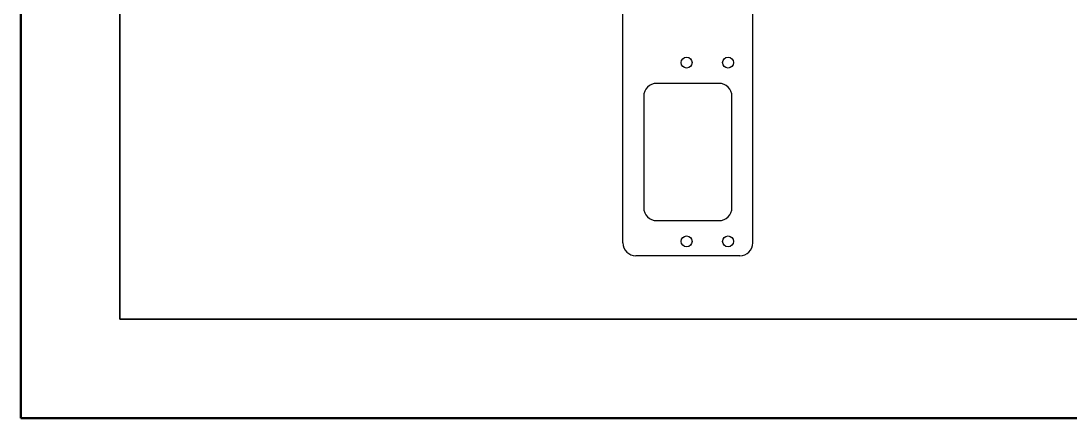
# Model space of a CAD drawing. Header units: millimetres. Extents: x 0 to 279, y 0 to 216.
# Drawn here: x 0 to 67.4, y 0 to 25.5 of the extents above; entities that cross this region are included whole.
import ezdxf

# ---------------------------------------------------------------- set-up
doc = ezdxf.new("R2010")
doc.units = ezdxf.units.MM
doc.layers.add('PAGE_BORDER', color=7, linetype='Continuous')

msp = doc.modelspace()

# ---------------------------------------------------------------- linework, layer by layer
at = {"color": 7, "linetype": 'Continuous', "lineweight": 50}
for q in [(0, 215.9), (279.4, 0)]:
    msp.add_line((0, 0), q, dxfattribs=at)
at = {"color": 7, "linetype": 'Continuous', "lineweight": 25}
for p, q in [((38.647, 11.251), (38.647, 28.751)), ((46.981, 11.251), (46.981, 28.751)), ((44.814, 21.493), (40.814, 21.493)), ((39.981, 20.659), (39.981, 13.509)), ((45.647, 13.509), (45.647, 20.659)), ((40.814, 12.676), (44.814, 12.676)), ((46.147, 10.418), (39.481, 10.418))]:
    msp.add_line(p, q, dxfattribs=at)
for centre in [(42.731, 22.826), (45.397, 22.826), (42.731, 11.343), (45.397, 11.343)]:
    msp.add_circle(centre, 0.35, dxfattribs=at)
for centre, start, end in [((40.814, 20.659), 90, 180), ((44.814, 20.659), 0, 90), ((40.814, 13.509), 180, 270), ((44.814, 13.509), 270, 360), ((39.481, 11.251), 180, 270), ((46.147, 11.251), 270, 0)]:
    msp.add_arc(centre, 0.833, start, end, dxfattribs=at)
at = {"layer": 'PAGE_BORDER', "lineweight": 35}
for q in [(6.35, 209.55), (273.05, 6.35)]:
    msp.add_line((6.35, 6.35), q, dxfattribs=at)

doc.saveas('drawing.dxf')
